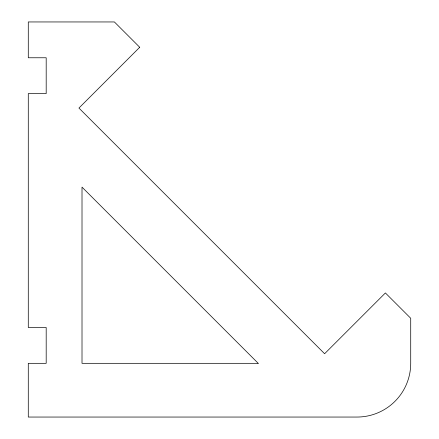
<?xml version="1.0" encoding="UTF-8"?>
<svg xmlns="http://www.w3.org/2000/svg" width="439" height="439" viewBox="0 0 439 439"><rect width="100%" height="100%" fill="white"/><g stroke="black" fill="none" stroke-linecap="round" stroke-linejoin="round"><path stroke-width="0.66" d="M139.723 47.275L78.938 108.06L324.608 353.735L385.393 292.95L410.717 318.275L410.717 363.322A53.728 53.728 0 0 1 356.989 417.05L28.283 417.05L28.283 363.322L46.188 363.322L46.188 327.505L28.283 327.505L28.283 93.584L46.188 93.584L46.188 57.767L28.283 57.767L28.283 21.95L114.392 21.95L139.723 47.275M258.214 363.322L82.011 363.322L82.011 187.113L258.214 363.322"/></g></svg>
